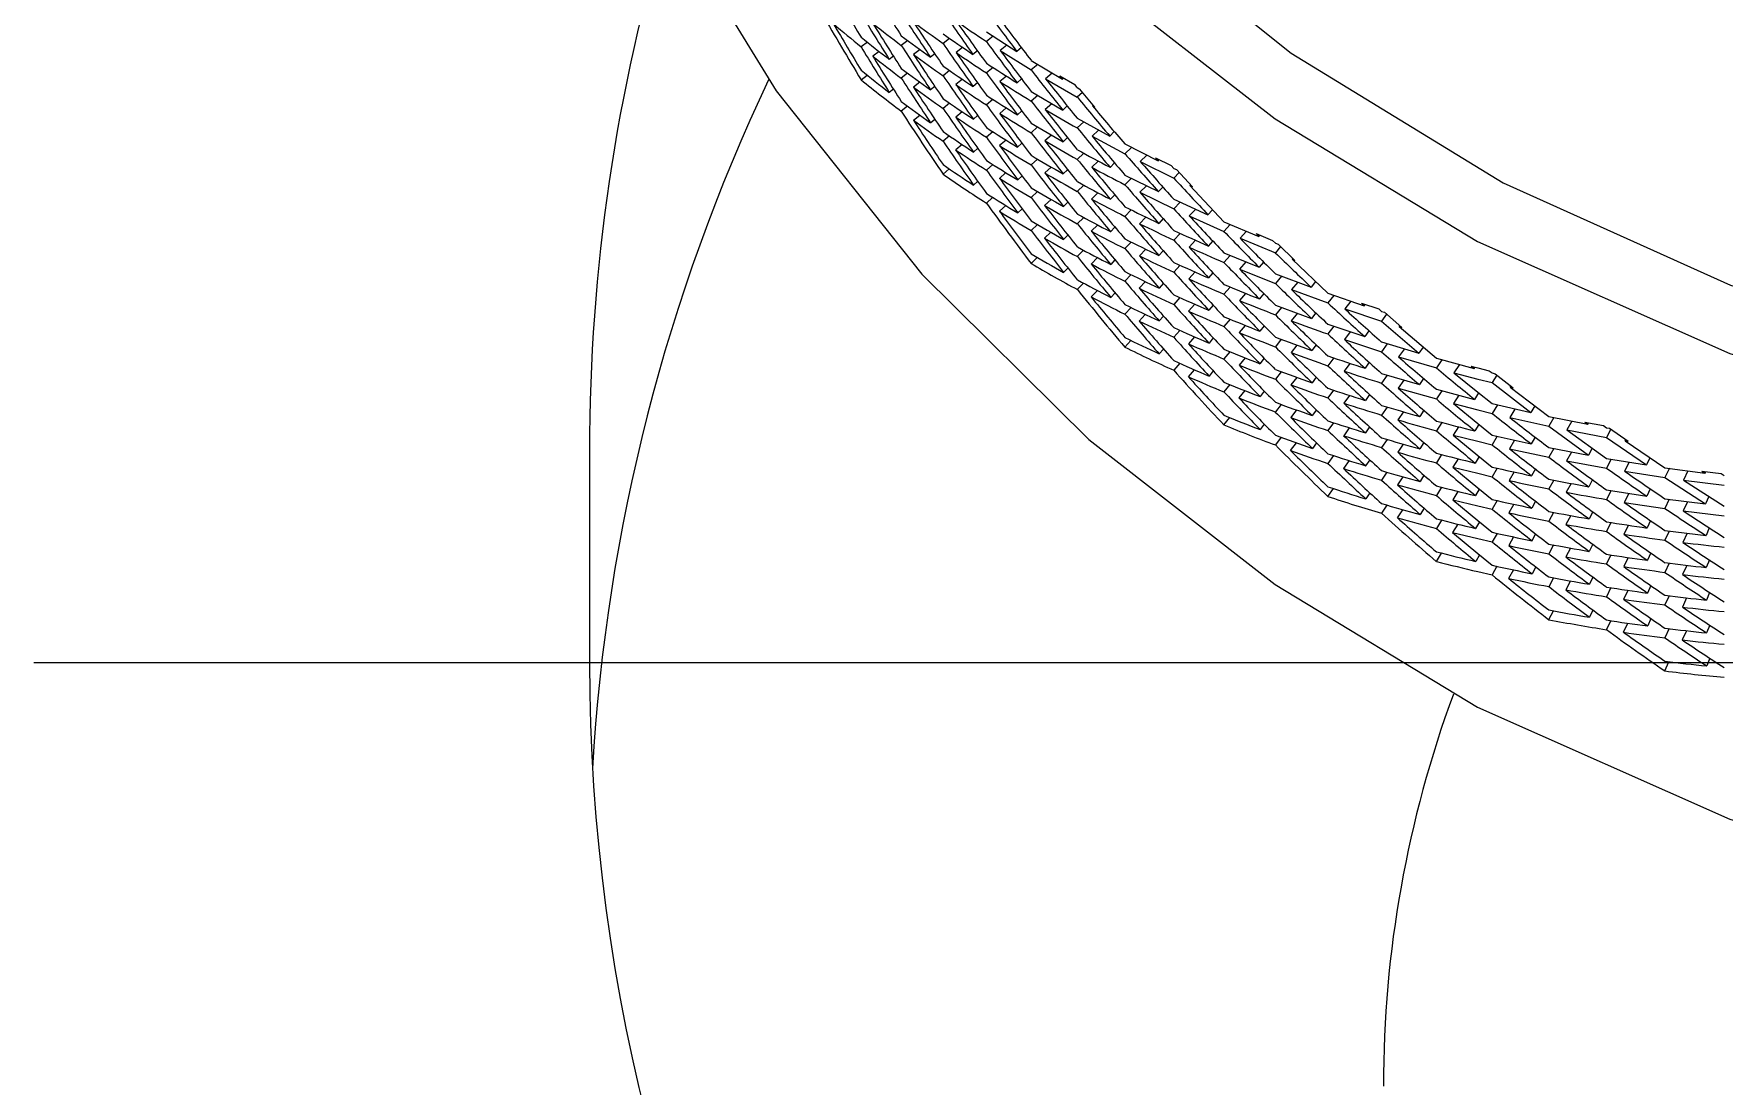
# Model space of a CAD drawing. Extents: x 0 to 420, y 0 to 297.
# Drawn here: x 359.553 to 360.44, y 255.875 to 256.427 of the extents above; entities that cross this region are included whole.
import ezdxf

# ---------------------------------------------------------------- set-up
doc = ezdxf.new("R2010")
doc.units = 0
doc.linetypes.add('DASHDOT', pattern=[18.5, 12, -3, 0.5, -3])
doc.layers.get('0').update_dxf_attribs({"linetype": 'CONTINUOUS'})

msp = doc.modelspace()

# ---------------------------------------------------------------- linework, layer by layer
at = {"color": 7}
for p, q in [((360.052643, 256.428558), (360.068634, 256.418243)), ((359.990173, 256.423096), (359.986877, 256.420685)), ((360.011353, 256.42395), (360.007996, 256.421417)), ((360.033356, 256.425079), (360.029907, 256.422394)), ((360.040192, 256.42038), (360.036713, 256.417664)), ((360.056152, 256.426239), (360.052643, 256.423462)), ((360.063416, 256.421539), (360.059906, 256.418732)), ((360.071014, 256.420227), (360.068634, 256.418243)), ((359.996307, 256.418243), (359.992981, 256.415771)), ((360.003845, 256.415771), (360.001678, 256.414093)), ((360.017822, 256.419189), (360.014404, 256.416626)), ((360.025513, 256.417053), (360.023285, 256.415253)), ((360.047913, 256.41861), (360.045624, 256.416718)), ((360.059906, 256.418732), (360.076141, 256.408508)), ((360.076141, 256.413574), (360.09256, 256.403778)), ((360.079651, 256.411438), (360.076141, 256.408508)), ((359.986877, 256.403351), (359.990112, 256.405823)), ((360.011322, 256.406799), (360.007996, 256.404205)), ((360.017731, 256.4021), (360.014374, 256.399475)), ((360.033325, 256.408203), (360.029907, 256.405487)), ((360.04007, 256.403625), (360.036621, 256.400848)), ((360.048004, 256.401733), (360.045746, 256.399811)), ((360.056122, 256.409821), (360.052643, 256.406982)), ((360.063232, 256.405273), (360.059753, 256.402405)), ((360.071136, 256.403809), (360.068817, 256.401794)), ((360.08725, 256.406891), (360.08371, 256.4039)), ((360.08371, 256.4039), (360.100372, 256.394165)), ((360.091248, 256.405365), (360.099091, 256.400818)), ((360.09256, 256.403778), (360.091248, 256.405365)), ((360.09256, 256.403778), (360.093109, 256.404266)), ((360.003845, 256.398468), (360.001709, 256.396759)), ((360.025574, 256.399872), (360.023346, 256.398071)), ((360.056061, 256.393097), (360.052643, 256.390198)), ((360.076141, 256.397308), (360.092743, 256.387512)), ((360.07962, 256.395203), (360.076141, 256.392212)), ((360.100372, 256.399261), (360.099091, 256.400818)), ((360.100372, 256.399261), (360.101654, 256.398529)), ((360.10318, 256.396667), (360.100372, 256.394165)), ((360.109619, 256.388977), (360.101654, 256.398529)), ((360.011292, 256.389526), (360.007996, 256.386902)), ((360.014343, 256.382202), (360.01767, 256.384857)), ((360.033295, 256.391144), (360.029907, 256.388367)), ((360.039948, 256.386597), (360.03656, 256.38382)), ((360.048065, 256.384644), (360.045807, 256.382721)), ((360.06308, 256.388641), (360.059631, 256.385742)), ((360.071259, 256.387085), (360.068939, 256.38501)), ((360.087036, 256.390808), (360.083557, 256.387787)), ((360.095093, 256.389648), (360.092743, 256.387512)), ((360.108307, 256.389709), (360.108704, 256.390076)), ((360.108307, 256.389709), (360.109619, 256.388977)), ((360.025574, 256.382599), (360.023407, 256.380768)), ((360.05603, 256.376099), (360.052643, 256.373199)), ((360.079559, 256.378632), (360.076141, 256.37558)), ((360.100372, 256.383148), (360.117401, 256.373871)), ((360.103821, 256.381226), (360.100372, 256.378082)), ((360.111572, 256.376984), (360.108093, 256.37381)), ((360.119751, 256.37616), (360.117401, 256.373871)), ((360.033234, 256.373901), (360.029907, 256.371124)), ((360.039886, 256.369415), (360.03653, 256.366608)), ((360.048096, 256.367432), (360.045868, 256.365448)), ((360.062958, 256.371765), (360.05954, 256.368805)), ((360.07132, 256.370087), (360.069061, 256.368011)), ((360.086853, 256.374359), (360.083405, 256.371277)), ((360.095215, 256.373077), (360.092896, 256.37088)), ((360.108093, 256.37381), (360.125336, 256.364594)), ((360.125336, 256.36969), (360.142731, 256.360901)), ((360.128784, 256.36792), (360.125336, 256.364594)), ((360.056, 256.358948), (360.052643, 256.355988)), ((360.079529, 256.361755), (360.076141, 256.358673)), ((360.086731, 256.357574), (360.083313, 256.354462)), ((360.10379, 256.364807), (360.100372, 256.361603)), ((360.111389, 256.360718), (360.107941, 256.357483)), ((360.119904, 256.359741), (360.117554, 256.357422)), ((360.136841, 256.363831), (360.133362, 256.360474)), ((360.133362, 256.360474), (360.151001, 256.351807)), ((360.141357, 256.362427), (360.149658, 256.358368)), ((360.142731, 256.360901), (360.141357, 256.362427)), ((360.142731, 256.360901), (360.14328, 256.361481)), ((360.151001, 256.356873), (360.149658, 256.358368)), ((360.029907, 256.35379), (360.033203, 256.356628)), ((360.048096, 256.350128), (360.045898, 256.348145)), ((360.062866, 256.354645), (360.059479, 256.351654)), ((360.071381, 256.352936), (360.069122, 256.35083)), ((360.095306, 256.356201), (360.093018, 256.354004)), ((360.125336, 256.353394), (360.142914, 256.344666)), ((360.128723, 256.351685), (360.125336, 256.348328)), ((360.151001, 256.356873), (360.152374, 256.356232)), ((360.153809, 256.354675), (360.151001, 256.351807)), ((360.160767, 256.347198), (360.152374, 256.356232)), ((360.159363, 256.347839), (360.15976, 256.348267)), ((360.055939, 256.341675), (360.052643, 256.338684)), ((360.079498, 256.344666), (360.076141, 256.341553)), ((360.086609, 256.340576), (360.083221, 256.337402)), ((360.10376, 256.348083), (360.100372, 256.344818)), ((360.111206, 256.344086), (360.107819, 256.34079)), ((360.120026, 256.343018), (360.117706, 256.340668)), ((360.136597, 256.347748), (360.133179, 256.34436)), ((360.133179, 256.34436), (360.151001, 256.335693)), ((360.145264, 256.347107), (360.142914, 256.344666)), ((360.151001, 256.34079), (360.168945, 256.332581)), ((360.177338, 256.328888), (360.159363, 256.347839)), ((360.159363, 256.347839), (360.160767, 256.347198)), ((360.059448, 256.334381), (360.062775, 256.337402)), ((360.071381, 256.335663), (360.069153, 256.333527)), ((360.095367, 256.339142), (360.093109, 256.336884)), ((360.103729, 256.331085), (360.100372, 256.327789)), ((360.128693, 256.335083), (360.125336, 256.331665)), ((360.136414, 256.331268), (360.133057, 256.32782)), ((360.145416, 256.330536), (360.143097, 256.328033)), ((360.154358, 256.339233), (360.151001, 256.335693)), ((360.162537, 256.335449), (360.159149, 256.331909)), ((360.159149, 256.331909), (360.177338, 256.323792)), ((360.171295, 256.335175), (360.168945, 256.332581)), ((360.079437, 256.327454), (360.076141, 256.32428)), ((360.086517, 256.323395), (360.083191, 256.32019)), ((360.095398, 256.321899), (360.09317, 256.319641)), ((360.111084, 256.327179), (360.107727, 256.323853)), ((360.120087, 256.32605), (360.117828, 256.323669)), ((360.154327, 256.322784), (360.151001, 256.319244)), ((360.177338, 256.328888), (360.195618, 256.321198)), ((360.180634, 256.327484), (360.177338, 256.323792)), ((360.189117, 256.323883), (360.185791, 256.32019)), ((360.194183, 256.322632), (360.202881, 256.319092)), ((360.194183, 256.322632), (360.195618, 256.321198)), ((360.195618, 256.321198), (360.196136, 256.321838)), ((360.103668, 256.313934), (360.100372, 256.310608)), ((360.128662, 256.318207), (360.125336, 256.314758)), ((360.136261, 256.314484), (360.132935, 256.311005)), ((360.145508, 256.31369), (360.143219, 256.311157)), ((360.162323, 256.319153), (360.158997, 256.315582)), ((360.171448, 256.318787), (360.169128, 256.316132)), ((360.185791, 256.32019), (360.204315, 256.312622)), ((360.202881, 256.319092), (360.204315, 256.317719)), ((360.204315, 256.317719), (360.205719, 256.317139)), ((360.207062, 256.315857), (360.204315, 256.312622)), ((360.205719, 256.317139), (360.214539, 256.308624)), ((360.076141, 256.306976), (360.079376, 256.31015)), ((360.095428, 256.304596), (360.093201, 256.302307)), ((360.110962, 256.310059), (360.107666, 256.306702)), ((360.120148, 256.308899), (360.117889, 256.306488)), ((360.154266, 256.306061), (360.151001, 256.30246)), ((360.177338, 256.312592), (360.195831, 256.304962)), ((360.180603, 256.311218), (360.177338, 256.307526)), ((360.188873, 256.30777), (360.185577, 256.304047)), ((360.185577, 256.304047), (360.204315, 256.296539)), ((360.19812, 256.307739), (360.195831, 256.304962)), ((360.213074, 256.309204), (360.21347, 256.309662)), ((360.213074, 256.309204), (360.231903, 256.291351)), ((360.213074, 256.309204), (360.214539, 256.308624)), ((360.103607, 256.296661), (360.100372, 256.293304)), ((360.128601, 256.301117), (360.125336, 256.297638)), ((360.136139, 256.297455), (360.132874, 256.293976)), ((360.145569, 256.2966), (360.143311, 256.294067)), ((360.16214, 256.302521), (360.158844, 256.298889)), ((360.17157, 256.302063), (360.169281, 256.299408)), ((360.204315, 256.301605), (360.223114, 256.294525)), ((360.207489, 256.300385), (360.204315, 256.296539)), ((360.216064, 256.297119), (360.21286, 256.293243)), ((360.225403, 256.297455), (360.223114, 256.294525)), ((360.107635, 256.289429), (360.110901, 256.292816)), ((360.120178, 256.291626), (360.11795, 256.289185)), ((360.154236, 256.289063), (360.151001, 256.285431)), ((360.180542, 256.294617), (360.177338, 256.290894)), ((360.18869, 256.29129), (360.185425, 256.287537)), ((360.198273, 256.291168), (360.195984, 256.288361)), ((360.21286, 256.293243), (360.231903, 256.286285)), ((360.231903, 256.291351), (360.251007, 256.284821)), ((360.235016, 256.290253), (360.231903, 256.286285)), ((360.243866, 256.287201), (360.240723, 256.283203)), ((360.249481, 256.286163), (360.258606, 256.283173)), ((360.249481, 256.286163), (360.251007, 256.284821)), ((360.128571, 256.283905), (360.125336, 256.280396)), ((360.136047, 256.280273), (360.132813, 256.276733)), ((360.145599, 256.279388), (360.143372, 256.276825)), ((360.162018, 256.285614), (360.158752, 256.281952)), ((360.171661, 256.285065), (360.169403, 256.28241)), ((360.180511, 256.27774), (360.177338, 256.273987)), ((360.204315, 256.285126), (360.223328, 256.278107)), ((360.207458, 256.283936), (360.204315, 256.28006)), ((360.215851, 256.280823), (360.212677, 256.276886)), ((360.225555, 256.281036), (360.223328, 256.278107)), ((360.240723, 256.283203), (360.260071, 256.276794)), ((360.251007, 256.284821), (360.251495, 256.285492)), ((360.258606, 256.283173), (360.260071, 256.28186)), ((360.260071, 256.28186), (360.261566, 256.281403)), ((360.262726, 256.280365), (360.260071, 256.276794)), ((360.261566, 256.281403), (360.270721, 256.273438)), ((360.154175, 256.271881), (360.151001, 256.26825)), ((360.161896, 256.268494), (360.158691, 256.264801)), ((360.188507, 256.274506), (360.185333, 256.270691)), ((360.198364, 256.274323), (360.196136, 256.271484)), ((360.231903, 256.275085), (360.251221, 256.268585)), ((360.234985, 256.274017), (360.231903, 256.269989)), ((360.243622, 256.271088), (360.24054, 256.267029)), ((360.253448, 256.271667), (360.251221, 256.268585)), ((360.260071, 256.276794), (360.279663, 256.259857)), ((360.269226, 256.273895), (360.269592, 256.274414)), ((360.269226, 256.273895), (360.288818, 256.257263)), ((360.269226, 256.273895), (360.270721, 256.273438)), ((360.125336, 256.263062), (360.12851, 256.266602)), ((360.145599, 256.262085), (360.143402, 256.259491)), ((360.171722, 256.267914), (360.169495, 256.265228)), ((360.18045, 256.260651), (360.177338, 256.256866)), ((360.207428, 256.267181), (360.204315, 256.263275)), ((360.215668, 256.26416), (360.212524, 256.260223)), ((360.225708, 256.264313), (360.22348, 256.261353)), ((360.24054, 256.267029), (360.260071, 256.260681)), ((360.260071, 256.265778), (360.279663, 256.259857)), ((360.263062, 256.264832), (360.260071, 256.260681)), ((360.272003, 256.262115), (360.268982, 256.257935)), ((360.28186, 256.263092), (360.279663, 256.259857)), ((360.154144, 256.254608), (360.151001, 256.250946)), ((360.158661, 256.247528), (360.161804, 256.251221)), ((360.171722, 256.250671), (360.169525, 256.247925)), ((360.188385, 256.257477), (360.185242, 256.253632)), ((360.198456, 256.257233), (360.196228, 256.254395)), ((360.234924, 256.257416), (360.231903, 256.253357)), ((360.243439, 256.254578), (360.240356, 256.250488)), ((360.253601, 256.255127), (360.251404, 256.252014)), ((360.268982, 256.257935), (360.288818, 256.252167)), ((360.288818, 256.257263), (360.308655, 256.251892)), ((360.291687, 256.256439), (360.288818, 256.252167)), ((360.300903, 256.253937), (360.298004, 256.249634)), ((360.307098, 256.253143), (360.310516, 256.252258)), ((360.307098, 256.253143), (360.308655, 256.251892)), ((360.308655, 256.251892), (360.309113, 256.252625)), ((360.310516, 256.252258), (360.316528, 256.250732)), ((360.316528, 256.250732), (360.318085, 256.249512)), ((360.18042, 256.243408), (360.177338, 256.239594)), ((360.207367, 256.250183), (360.204315, 256.246246)), ((360.215515, 256.247223), (360.212433, 256.243256)), ((360.225769, 256.247345), (360.223602, 256.244385)), ((360.260071, 256.249298), (360.279877, 256.243439)), ((360.263031, 256.248413), (360.260071, 256.244232)), ((360.271759, 256.245789), (360.268799, 256.241577)), ((360.282043, 256.246704), (360.279877, 256.243439)), ((360.298004, 256.249634), (360.310516, 256.239441)), ((360.298004, 256.249634), (360.310516, 256.246338)), ((360.310516, 256.246338), (360.318085, 256.244446)), ((360.318085, 256.249512), (360.319611, 256.249146)), ((360.320587, 256.248383), (360.318085, 256.244446)), ((360.318085, 256.244446), (360.338409, 256.228729)), ((360.319611, 256.249146), (360.329132, 256.24176)), ((360.327545, 256.242126), (360.327911, 256.242676)), ((360.327545, 256.242126), (360.347839, 256.226685)), ((360.327545, 256.242126), (360.329132, 256.24176)), ((360.188293, 256.240265), (360.185181, 256.23642)), ((360.198486, 256.240021), (360.196289, 256.237152)), ((360.207336, 256.233032), (360.204315, 256.229065)), ((360.234894, 256.240509), (360.231903, 256.23645)), ((360.243256, 256.237762), (360.240234, 256.233673)), ((360.253693, 256.238281), (360.251556, 256.235138)), ((360.268799, 256.241577), (360.288818, 256.23587)), ((360.288818, 256.240967), (360.308899, 256.235687)), ((360.291656, 256.240173), (360.288818, 256.23587)), ((360.300659, 256.237793), (360.297791, 256.233459)), ((360.297791, 256.233459), (360.310516, 256.223022)), ((360.297791, 256.233459), (360.310516, 256.230194)), ((360.311005, 256.239075), (360.308899, 256.235687)), ((360.310516, 256.239441), (360.318085, 256.233429)), ((360.318085, 256.233429), (360.338409, 256.228729)), ((360.177338, 256.22226), (360.180359, 256.226105)), ((360.215424, 256.230103), (360.212372, 256.226105)), ((360.22583, 256.230194), (360.223694, 256.227203)), ((360.26297, 256.231659), (360.260071, 256.227448)), ((360.271576, 256.229126), (360.268646, 256.224884)), ((360.282166, 256.22998), (360.28006, 256.226715)), ((360.310516, 256.230194), (360.318085, 256.228333)), ((360.320831, 256.232758), (360.318085, 256.228333)), ((360.330078, 256.230591), (360.327332, 256.226166)), ((360.327332, 256.226166), (360.347839, 256.221619)), ((360.340454, 256.232269), (360.338409, 256.228729)), ((360.347839, 256.226685), (360.368378, 256.222595)), ((360.350464, 256.226135), (360.347839, 256.221619)), ((360.359985, 256.224213), (360.357361, 256.219666)), ((360.198486, 256.222717), (360.19632, 256.219849)), ((360.207275, 256.215759), (360.204315, 256.211761)), ((360.234833, 256.223419), (360.231903, 256.21933)), ((360.243134, 256.220734), (360.240173, 256.216614)), ((360.253784, 256.221191), (360.251648, 256.218048)), ((360.291626, 256.223572), (360.288818, 256.219238)), ((360.300446, 256.221283), (360.297638, 256.216919)), ((360.297638, 256.216919), (360.310516, 256.213684)), ((360.297638, 256.216919), (360.310516, 256.206299)), ((360.311157, 256.222534), (360.309082, 256.219116)), ((360.310516, 256.223022), (360.318085, 256.216949)), ((360.318085, 256.216949), (360.338623, 256.212341)), ((360.32077, 256.216309), (360.318085, 256.211853)), ((360.340607, 256.215881), (360.338623, 256.212341)), ((360.347839, 256.221619), (360.368622, 256.20639)), ((360.357361, 256.219666), (360.378082, 256.204681)), ((360.357361, 256.219666), (360.378082, 256.215698)), ((360.36676, 256.223724), (360.376495, 256.221893)), ((360.36676, 256.223724), (360.368378, 256.222595)), ((360.368378, 256.222595), (360.368774, 256.223358)), ((360.376495, 256.221893), (360.378082, 256.220795)), ((360.378082, 256.220795), (360.379669, 256.22049)), ((360.380402, 256.220001), (360.378082, 256.215698)), ((360.378082, 256.215698), (360.399048, 256.201263)), ((360.379669, 256.22049), (360.389496, 256.213715)), ((359.84436, 256.208618), (359.84436, 256.097504)), ((360.212341, 256.208832), (360.215332, 256.21283)), ((360.225861, 256.212952), (360.223724, 256.2099)), ((360.262939, 256.214661), (360.260071, 256.210419)), ((360.271423, 256.212189), (360.268555, 256.207916)), ((360.282257, 256.213013), (360.280182, 256.209747)), ((360.291565, 256.206696), (360.288818, 256.202332)), ((360.310516, 256.213684), (360.318085, 256.211853)), ((360.310516, 256.206299), (360.318085, 256.200165)), ((360.329834, 256.214264), (360.327118, 256.209778)), ((360.327118, 256.209778), (360.347839, 256.205322)), ((360.347839, 256.210419), (360.368622, 256.20639)), ((360.350433, 256.209869), (360.347839, 256.205322)), ((360.359741, 256.208038), (360.357147, 256.203461)), ((360.370544, 256.210083), (360.368622, 256.20639)), ((360.387878, 256.213989), (360.388184, 256.2146)), ((360.387878, 256.213989), (360.408783, 256.199829)), ((360.387878, 256.213989), (360.389496, 256.213715)), ((360.234802, 256.206207), (360.231903, 256.202057)), ((360.243042, 256.203522), (360.240112, 256.199371)), ((360.253815, 256.203979), (360.251709, 256.200806)), ((360.262878, 256.197479), (360.260071, 256.193207)), ((360.300293, 256.204468), (360.297485, 256.200073)), ((360.297485, 256.200073), (360.310516, 256.196869)), ((360.297485, 256.200073), (360.310516, 256.189301)), ((360.311279, 256.205688), (360.309235, 256.202271)), ((360.32074, 256.199554), (360.318085, 256.195099)), ((360.329651, 256.197571), (360.326965, 256.193085)), ((360.340759, 256.199188), (360.338776, 256.195618)), ((360.357147, 256.203461), (360.378082, 256.199615)), ((360.378082, 256.204681), (360.399048, 256.201263)), ((360.380554, 256.204285), (360.378082, 256.199615)), ((360.390076, 256.202667), (360.387634, 256.197998)), ((360.387634, 256.197998), (360.408783, 256.194733)), ((360.400909, 256.205078), (360.399048, 256.201263)), ((360.408783, 256.199829), (360.429871, 256.196991)), ((360.411102, 256.199493), (360.408783, 256.194733)), ((360.420868, 256.198151), (360.418549, 256.193359)), ((360.428223, 256.198029), (360.438232, 256.196808)), ((360.428223, 256.198029), (360.429871, 256.196991)), ((360.429871, 256.196991), (360.430237, 256.197784)), ((360.231903, 256.184753), (360.234741, 256.188873)), ((360.271301, 256.195038), (360.268494, 256.190765)), ((360.282318, 256.195892), (360.280273, 256.192566)), ((360.291534, 256.189606), (360.288818, 256.185211)), ((360.31134, 256.188629), (360.309326, 256.185181)), ((360.310516, 256.196869), (360.318085, 256.195099)), ((360.310516, 256.189301), (360.318085, 256.183136)), ((360.350403, 256.193268), (360.347839, 256.18869)), ((360.359528, 256.191528), (360.356964, 256.18692)), ((360.370728, 256.193542), (360.368805, 256.189819)), ((360.401093, 256.188721), (360.399261, 256.184875)), ((360.408783, 256.194733), (360.430145, 256.180786)), ((360.418549, 256.193359), (360.43988, 256.179688)), ((360.418549, 256.193359), (360.43988, 256.190704)), ((360.438232, 256.196808), (360.43988, 256.195801)), ((360.253815, 256.186676), (360.25174, 256.183502)), ((360.262848, 256.180176), (360.260071, 256.175903)), ((360.30014, 256.187408), (360.297394, 256.183014)), ((360.297394, 256.183014), (360.310516, 256.172119)), ((360.297394, 256.183014), (360.310516, 256.17981)), ((360.310516, 256.17981), (360.318085, 256.17807)), ((360.320709, 256.182556), (360.318085, 256.17807)), ((360.329498, 256.180634), (360.326874, 256.176117)), ((360.340851, 256.18222), (360.338898, 256.17865)), ((360.378082, 256.188232), (360.399261, 256.184875)), ((360.380524, 256.187805), (360.378082, 256.183136)), ((360.389862, 256.18631), (360.387421, 256.18161)), ((360.387421, 256.18161), (360.408783, 256.178436)), ((360.408783, 256.183533), (360.430145, 256.180786)), ((360.411041, 256.183228), (360.408783, 256.178436)), ((360.420624, 256.181946), (360.418335, 256.177185)), ((360.431885, 256.184784), (360.430145, 256.180786)), ((360.268433, 256.173492), (360.27124, 256.177795)), ((360.282349, 256.178619), (360.280304, 256.175293)), ((360.291504, 256.172363), (360.288818, 256.167969)), ((360.311371, 256.171417), (360.309418, 256.167938)), ((360.310516, 256.172119), (360.318085, 256.165955)), ((360.350342, 256.176392), (360.347839, 256.171783)), ((360.359344, 256.174683), (360.356842, 256.170074)), ((360.37085, 256.176697), (360.368958, 256.172974)), ((360.380463, 256.171051), (360.378082, 256.166351)), ((360.401245, 256.172028), (360.399445, 256.168182)), ((360.418335, 256.177185), (360.43988, 256.174622)), ((360.300049, 256.170197), (360.297363, 256.165771)), ((360.297363, 256.165771), (360.310516, 256.154816)), ((360.297363, 256.165771), (360.310516, 256.162598)), ((360.310516, 256.162598), (360.318085, 256.160858)), ((360.320648, 256.165375), (360.318085, 256.160858)), ((360.329376, 256.163483), (360.326813, 256.158936)), ((360.340912, 256.16507), (360.338989, 256.161499)), ((360.389648, 256.169617), (360.387268, 256.164886)), ((360.408783, 256.166901), (360.430328, 256.164246)), ((360.411011, 256.166595), (360.408783, 256.161804)), ((360.42041, 256.165405), (360.418152, 256.160614)), ((360.432037, 256.168243), (360.430328, 256.164246)), ((360.288818, 256.150635), (360.291443, 256.155029)), ((360.311401, 256.154114), (360.309448, 256.150635)), ((360.310516, 256.154816), (360.318085, 256.148651)), ((360.350311, 256.159271), (360.347839, 256.154663)), ((360.359222, 256.157623), (360.35675, 256.152985)), ((360.370911, 256.159637), (360.36908, 256.155914)), ((360.380432, 256.154053), (360.378082, 256.149323)), ((360.401337, 256.15509), (360.399567, 256.151215)), ((360.310516, 256.145294), (360.318085, 256.143555)), ((360.320618, 256.148102), (360.318085, 256.143555)), ((360.329315, 256.14621), (360.326752, 256.141663)), ((360.340942, 256.147827), (360.33905, 256.144196)), ((360.389496, 256.152649), (360.387177, 256.147919)), ((360.41098, 256.149689), (360.408783, 256.144897)), ((360.420227, 256.14856), (360.41803, 256.143738)), ((360.432159, 256.151398), (360.430481, 256.1474)), ((360.350281, 256.142029), (360.347839, 256.13739)), ((360.359131, 256.140411), (360.356689, 256.135773)), ((360.370972, 256.142426), (360.369141, 256.138672)), ((360.380402, 256.136871), (360.378082, 256.132141)), ((360.389404, 256.135498), (360.387085, 256.130768)), ((360.401398, 256.137939), (360.399658, 256.134064)), ((360.41095, 256.132599), (360.408783, 256.127777)), ((360.420105, 256.1315), (360.417938, 256.126678)), ((360.432251, 256.134338), (360.430603, 256.130341)), ((360.347839, 256.120087), (360.35022, 256.124695)), ((360.370972, 256.125122), (360.369171, 256.121368)), ((360.380341, 256.119568), (360.378082, 256.114838)), ((360.387054, 256.113464), (360.389313, 256.118225)), ((360.401428, 256.120667), (360.399719, 256.116791)), ((360.410919, 256.115356), (360.408783, 256.110535)), ((360.420013, 256.114288), (360.417877, 256.109436)), ((360.432312, 256.117126), (360.430664, 256.113129)), ((360.432312, 256.099854), (360.430725, 256.095825)), ((360.408783, 256.093201), (360.410889, 256.098022))]:
    msp.add_line(p, q, dxfattribs=at)
at = {"color": 7, "linetype": 'DASHDOT'}
msp.add_line((362.080475, 256.097504), (359.552704, 256.097504), dxfattribs=at)
at = {"color": 7}
for points in [[(359.761047, 257.213379), (359.768494, 257.092346), (359.790771, 256.973053), (359.827576, 256.857117), (359.878357, 256.746246), (359.942322, 256.641968), (360.018738, 256.545776), (360.106445, 256.459015), (360.204163, 256.382904), (360.310486, 256.318573)], [(360.310486, 256.318573), (360.44281, 256.259827), (360.582214, 256.219208), (360.726074, 256.19751), (360.871643, 256.19516), (361.016174, 256.212158), (361.156921, 256.248199), (361.291199, 256.302643), (361.416443, 256.37439), (361.530212, 256.462128), (361.630493, 256.564117), (361.715271, 256.678497), (361.782898, 256.803009), (361.832153, 256.935394), (361.862122, 257.073029), (361.872131, 257.213318)], [(359.789856, 257.175934), (359.804199, 257.049469), (359.835144, 256.925812), (359.882263, 256.807007), (359.944641, 256.694977), (360.021423, 256.591583), (360.111145, 256.498566), (360.212585, 256.417328), (360.323853, 256.349335), (360.443237, 256.295624), (360.568787, 256.257111), (360.698303, 256.234406), (360.829895, 256.227875), (360.961182, 256.237671), (361.090149, 256.26358), (361.214539, 256.305237), (361.332458, 256.361908), (361.441895, 256.432678), (361.541077, 256.516388)], [(359.761047, 256.968933), (359.768494, 256.8479), (359.790771, 256.728607), (359.827576, 256.612671), (359.878357, 256.501801), (359.942322, 256.397522), (360.018738, 256.301331), (360.106445, 256.214569), (360.204163, 256.138458), (360.310486, 256.074127)], [(360.310486, 256.074127), (360.44281, 256.015381), (360.582214, 255.974762), (360.726074, 255.953064), (360.871643, 255.950714), (361.016174, 255.967712), (361.156921, 256.003754), (361.291199, 256.058197), (361.416443, 256.129944), (361.530212, 256.217682), (361.630493, 256.319672), (361.715271, 256.434052), (361.782898, 256.558563), (361.832153, 256.690948), (361.862122, 256.828583), (361.872131, 256.968872)]]:
    msp.add_lwpolyline(points, dxfattribs=at)
for centre, radius, start, end in [((360.816589, 256.208618), 0.972222, 163.266588, 179.999995), ((361.303986, 257.225861), 1.541089, 210.230836, 211.277685), ((361.31012, 257.267242), 1.549959, 211.819592, 212.849421), ((361.295715, 257.198029), 1.531202, 209.769224, 211.264038), ((361.305939, 257.240479), 1.54402, 211.316781, 212.35889), ((361.310272, 257.281921), 1.551591, 212.931151, 213.95639), ((361.310211, 257.322937), 1.555778, 214.621131, 215.626043), ((361.305725, 257.36322), 1.556711, 216.394617, 217.375378), ((361.294189, 257.202209), 1.529432, 210.207436, 211.264585), ((360.427032, 256.963867), 0.699136, 229.442532, 230.980718), ((361.303467, 257.244019), 1.541104, 211.753012, 212.794889), ((360.448395, 257.00589), 0.73183, 231.521601, 233.003042), ((361.308289, 257.285675), 1.549215, 213.370209, 214.39359), ((360.472504, 257.051208), 0.768945, 233.442701, 234.860771), ((361.308716, 257.326965), 1.553958, 215.067498, 216.068817), ((360.499146, 257.099426), 0.810099, 235.204657, 236.554235), ((361.304749, 257.367554), 1.555472, 216.853264, 217.828479), ((361.297424, 257.216797), 1.533417, 211.277685, 212.329794), ((360.436249, 256.980316), 0.713768, 230.980787, 232.495326), ((360.458099, 257.023895), 0.74799, 233.003014, 234.456793), ((361.30484, 257.258759), 1.543692, 212.84938, 213.886435), ((361.307861, 257.300476), 1.550549, 214.493092, 215.511801), ((360.482544, 257.070587), 0.786414, 234.860703, 236.247737), ((361.306458, 257.341675), 1.554094, 216.216882, 217.213707), ((360.440094, 256.980194), 0.720049, 231.614095, 233.121395), ((361.294617, 257.220154), 1.530117, 211.714653, 212.767595), ((360.462219, 257.024475), 0.755011, 233.621064, 235.069228), ((361.30246, 257.262238), 1.54082, 213.28613, 214.322488), ((360.471924, 257.043457), 0.771943, 235.069201, 236.488692), ((361.305969, 257.30423), 1.548207, 214.933995, 215.950341), ((360.486938, 257.07193), 0.794201, 235.468303, 236.851539), ((360.496826, 257.092194), 0.812314, 236.851471, 238.202933), ((361.305023, 257.345703), 1.5523, 216.666513, 217.659186), ((360.816589, 255.986389), 0.972222, 154.604132, 176.724369), ((360.429504, 256.955231), 0.703502, 231.009897, 232.548288), ((360.431366, 256.952484), 0.706488, 231.012793, 233.183659), ((361.29715, 257.234863), 1.533598, 212.794848, 213.842776), ((360.449402, 256.99765), 0.735544, 233.121395, 234.603696), ((361.303253, 257.27713), 1.543084, 214.393549, 215.42499), ((361.304932, 257.319122), 1.549256, 216.068776, 217.080382), ((361.30307, 257.322815), 1.546938, 216.511932, 217.520669), ((360.50119, 257.094025), 0.820476, 237.451298, 238.799659), ((361.302155, 257.360474), 1.552202, 217.828438, 218.816561), ((361.300751, 257.364441), 1.550427, 218.281826, 219.265236), ((360.453308, 256.997986), 0.742205, 233.743762, 235.21937), ((361.294373, 257.238098), 1.530244, 213.231447, 214.279799), ((360.462616, 257.016449), 0.758522, 235.219342, 236.668763), ((361.300903, 257.280579), 1.540246, 214.831228, 215.861493), ((360.476044, 257.044495), 0.779342, 235.677798, 237.092303), ((360.485626, 257.064392), 0.796983, 237.092249, 238.477247), ((361.297241, 257.379272), 1.55012, 219.456755, 220.435548), ((360.441986, 256.971741), 0.724204, 233.180763, 234.68876), ((361.285614, 257.209259), 1.519404, 212.766899, 214.264909), ((361.296356, 257.253021), 1.533446, 214.322447, 215.365663), ((361.29364, 257.256195), 1.530132, 214.759087, 215.802262), ((360.466522, 257.017242), 0.765556, 235.831286, 237.274574), ((361.301117, 257.295624), 1.542203, 215.9503, 216.975579), ((360.489746, 257.065918), 0.80475, 237.692007, 239.072662), ((361.298859, 257.299011), 1.53939, 216.389317, 217.412944), ((361.301422, 257.337799), 1.547717, 217.659145, 218.663087), ((361.299591, 257.341461), 1.545416, 218.105019, 219.105574), ((360.515137, 257.117371), 0.847683, 239.392328, 240.705924), ((361.295898, 257.383209), 1.548353, 219.914418, 220.887898), ((361.283997, 257.213257), 1.517454, 213.206025, 214.26551), ((360.445709, 256.971802), 0.730545, 233.809742, 235.309924), ((360.45459, 256.989746), 0.746179, 235.309924, 236.786584), ((360.475739, 257.036682), 0.782639, 237.274546, 238.690663), ((361.298401, 257.314148), 1.541051, 217.520628, 218.539201), ((360.499146, 257.08667), 0.82303, 239.072594, 240.423018), ((361.297302, 257.356506), 1.545942, 219.265195, 220.260887), ((361.287262, 257.22818), 1.521659, 214.279799, 215.333861), ((361.284241, 257.23114), 1.517985, 214.717519, 215.772605), ((360.458313, 256.990234), 0.752868, 235.927442, 237.396889), ((361.295044, 257.271271), 1.532992, 215.861452, 216.899423), ((361.292389, 257.274384), 1.529707, 216.298544, 217.335995), ((360.479645, 257.037903), 0.790035, 237.8766, 239.287212), ((361.296204, 257.317505), 1.538255, 217.961408, 218.977836), ((360.503204, 257.088623), 0.831153, 239.664143, 241.010906), ((360.512329, 257.110199), 0.849996, 241.010824, 242.326769), ((361.295532, 257.360138), 1.54365, 219.714253, 220.706024), ((360.447876, 256.963379), 0.734936, 235.340155, 236.841225), ((360.467163, 257.009155), 0.769318, 237.396875, 238.841651), ((361.293182, 257.289581), 1.532245, 217.412889, 218.445067), ((360.488739, 257.058258), 0.807821, 239.287171, 240.669779), ((361.295105, 257.332733), 1.539635, 219.105533, 220.116852), ((360.516296, 257.112579), 0.858462, 241.594873, 242.907868), ((361.292969, 257.336029), 1.536847, 219.548511, 220.55718), ((361.292572, 257.375244), 1.54395, 220.887857, 221.874724), ((361.290833, 257.378815), 1.541655, 221.340617, 222.322989), ((360.449646, 256.960938), 0.738112, 235.343051, 237.461147), ((361.286804, 257.246155), 1.521686, 215.802221, 216.851898), ((361.283783, 257.249023), 1.517946, 216.23949, 217.289795), ((360.470856, 257.010101), 0.776365, 238.003519, 239.441656), ((360.492554, 257.059906), 0.815568, 239.879949, 241.257694), ((361.290619, 257.292664), 1.528979, 217.850827, 218.882022), ((360.501434, 257.081146), 0.833987, 241.257639, 242.60667), ((361.291229, 257.351349), 1.537958, 220.705983, 221.709501), ((361.287201, 257.393951), 1.54175, 222.528113, 223.505527), ((360.459869, 256.981964), 0.757046, 237.458265, 238.92905), ((361.285767, 257.264252), 1.521366, 217.335954, 218.38074), ((360.479614, 257.029999), 0.793572, 239.441629, 240.854084), ((361.290741, 257.307983), 1.531209, 218.977781, 220.003634), ((360.505188, 257.083221), 0.842072, 241.841812, 243.186662), ((361.288239, 257.311005), 1.527954, 219.416989, 220.441381), ((361.289124, 257.354584), 1.535169, 221.151612, 222.151961), ((361.274719, 257.219147), 1.506206, 215.77184, 217.273662), ((360.463379, 256.982605), 0.763762, 238.071725, 239.534779), ((361.27301, 257.222961), 1.504076, 216.21206, 217.274332), ((360.483246, 257.031342), 0.800968, 240.037973, 241.444418), ((361.282837, 257.267029), 1.517652, 217.773195, 218.818132), ((360.491821, 257.052155), 0.81887, 241.444377, 242.824307), ((361.287689, 257.326416), 1.529891, 220.557126, 221.576121), ((360.513763, 257.105225), 0.861047, 243.186594, 244.502157), ((361.286682, 257.369934), 1.536036, 222.322948, 223.318093), ((361.284637, 257.373108), 1.533236, 222.771705, 223.763148), ((360.471771, 257.001953), 0.780319, 239.534779, 240.974637), ((361.276245, 257.23819), 1.508446, 217.289795, 218.346275), ((361.28418, 257.282379), 1.520729, 218.881981, 219.921358), ((360.495392, 257.053925), 0.8266, 242.031049, 243.405625), ((361.281342, 257.285126), 1.51703, 219.319605, 220.358668), ((361.285248, 257.329346), 1.526637, 220.998028, 222.015084), ((360.517426, 257.107727), 0.869456, 243.762843, 245.074936), ((360.525635, 257.130432), 0.888907, 245.074868, 246.357175), ((361.281494, 257.388519), 1.533881, 223.957371, 224.943582), ((361.273041, 257.240753), 1.504396, 217.728457, 218.786153), ((360.47525, 257.003021), 0.78738, 240.136928, 241.56967), ((360.48349, 257.023315), 0.804687, 241.569642, 242.978205), ((361.282013, 257.300598), 1.519785, 220.441327, 221.474775), ((360.503693, 257.075562), 0.845127, 243.40557, 244.752934), ((361.284027, 257.344879), 1.52829, 222.151906, 223.163526), ((361.281647, 257.347748), 1.525026, 222.594953, 223.604141), ((360.529175, 257.133301), 0.897622, 245.643939, 246.92352), ((361.27951, 257.391602), 1.531059, 224.409762, 225.391725), ((360.46521, 256.974304), 0.768089, 239.56587, 241.030522), ((360.466888, 256.972137), 0.771455, 239.568725, 241.635349), ((361.275543, 257.256073), 1.508262, 218.818091, 219.870036), ((361.272339, 257.258514), 1.504134, 219.256248, 220.308998), ((360.486908, 257.024811), 0.81208, 242.161082, 243.563156), ((360.507172, 257.077728), 0.853177, 243.983226, 245.325919), ((361.279236, 257.303253), 1.51609, 220.879756, 221.912413), ((360.515137, 257.100159), 0.872254, 245.32585, 246.640764), ((361.279724, 257.363312), 1.526419, 223.763107, 224.766803), ((361.277374, 257.366089), 1.523135, 224.20875, 225.209523), ((361.275635, 257.407043), 1.531503, 225.610195, 226.586898), ((360.47644, 256.994812), 0.791469, 241.632494, 243.067257), ((361.274231, 257.273987), 1.507715, 220.358627, 221.405517), ((360.494904, 257.04599), 0.830074, 243.563115, 244.94015), ((361.279236, 257.318848), 1.518538, 222.015029, 223.042017), ((360.518494, 257.102722), 0.880608, 245.895215, 247.206147), ((361.27652, 257.321411), 1.514838, 222.454661, 223.480406), ((360.526062, 257.125824), 0.900154, 247.206078, 248.488747), ((361.27475, 257.381714), 1.524289, 225.391684, 226.386938), ((361.263062, 257.227631), 1.491554, 218.785333, 220.29165), ((361.261261, 257.231232), 1.489245, 219.226837, 220.292387), ((360.479675, 256.996002), 0.798541, 242.230955, 243.658109), ((360.49823, 257.047882), 0.837784, 244.144487, 245.515702), ((361.271149, 257.276367), 1.5036, 220.796688, 221.843933), ((360.50592, 257.069916), 0.856395, 245.515654, 246.861127), ((361.275818, 257.337097), 1.51699, 223.604087, 224.624107), ((361.273163, 257.3396), 1.513273, 224.045371, 225.063671), ((360.529297, 257.128754), 0.908794, 247.767875, 249.047299), ((361.272461, 257.384399), 1.520975, 225.840427, 226.832212), ((361.269073, 257.400024), 1.52191, 227.038579, 228.024831), ((361.264404, 257.246704), 1.49372, 220.308998, 221.368415), ((360.487396, 257.016663), 0.815921, 243.658096, 245.06256), ((361.272339, 257.291992), 1.506838, 221.912372, 222.953716), ((360.509125, 257.072174), 0.864407, 246.087642, 247.427971), ((361.269318, 257.294281), 1.502723, 222.350761, 223.391996), ((360.516479, 257.09494), 0.88356, 247.427909, 248.741935), ((361.271759, 257.355347), 1.515147, 225.209468, 226.22203), ((361.266815, 257.402618), 1.518552, 227.490929, 228.473178), ((361.261078, 257.248871), 1.489297, 220.748835, 221.809659), ((360.49057, 257.01828), 0.823311, 244.245437, 245.642956), ((360.498016, 257.039795), 0.841369, 245.642921, 247.016882), ((361.269836, 257.309998), 1.505638, 223.480365, 224.515657), ((360.519531, 257.097565), 0.891857, 247.991236, 249.300816), ((361.266876, 257.312225), 1.501512, 223.919505, 224.954237), ((360.539459, 257.155731), 0.93763, 249.602232, 250.85049), ((361.269165, 257.357727), 1.511404, 225.652856, 226.663205), ((361.266998, 257.373505), 1.513022, 226.832157, 227.836741), ((360.482666, 256.985809), 0.806246, 243.692615, 245.709584), ((360.48114, 256.987701), 0.802709, 243.689815, 245.119292), ((361.263428, 257.264404), 1.493267, 221.843892, 222.898637), ((361.260101, 257.266418), 1.488753, 222.283155, 223.338925), ((360.501068, 257.041779), 0.849061, 246.219826, 247.587497), ((360.508179, 257.064117), 0.867728, 247.587456, 248.930858), ((361.266693, 257.328033), 1.504118, 225.063616, 226.092379), ((360.526489, 257.121002), 0.911471, 249.30074, 250.583532), ((361.263794, 257.330139), 1.499971, 225.503945, 226.53167), ((360.529388, 257.123962), 0.920035, 249.856151, 251.135206), ((361.264465, 257.375793), 1.50924, 227.278141, 228.279993), ((361.261566, 257.391602), 1.510621, 228.473124, 229.469197), ((360.491333, 257.009979), 0.82722, 245.70677, 247.106986), ((361.250732, 257.234497), 1.475398, 221.808771, 223.320361), ((361.261841, 257.282135), 1.492436, 223.391955, 224.44155), ((361.258606, 257.284088), 1.487921, 223.831095, 224.88125), ((360.511108, 257.066467), 0.875705, 248.154607, 249.492409), ((360.517822, 257.089539), 0.894906, 249.492355, 250.805308), ((361.262878, 257.346008), 1.502283, 226.663151, 227.684879), ((360.535828, 257.14798), 0.940025, 251.135131, 252.386996), ((361.259064, 257.393799), 1.506789, 228.922167, 229.915017), ((361.255371, 257.409515), 1.507862, 230.133215, 231.120341), ((361.248901, 257.237885), 1.47291, 222.251777, 223.32118), ((360.494263, 257.011688), 0.834607, 246.290813, 247.683632), ((360.501129, 257.033508), 0.852704, 247.683604, 249.054341), ((361.259644, 257.299896), 1.491259, 224.954183, 225.998136), ((360.520569, 257.092224), 0.90315, 250.050483, 251.358533), ((361.25647, 257.301727), 1.486729, 225.39361, 226.437673), ((361.260071, 257.348022), 1.498103, 227.105105, 228.12533), ((360.538574, 257.151276), 0.948837, 251.68339, 252.93227), ((361.258392, 257.363922), 1.50014, 228.279938, 229.29414), ((361.251892, 257.253571), 1.477431, 223.338925, 224.401853), ((360.503906, 257.035583), 0.860377, 248.256828, 249.62083), ((361.248444, 257.25531), 1.472636, 223.780155, 224.844708), ((360.510437, 257.058197), 0.879075, 249.620796, 250.961986), ((360.526855, 257.115906), 0.922805, 251.358471, 252.641181), ((361.256775, 257.317627), 1.489744, 226.531629, 227.569449), ((360.529449, 257.118927), 0.931298, 251.908329, 253.186852), ((361.253693, 257.319366), 1.485188, 226.971766, 228.009258), ((361.255646, 257.365814), 1.495916, 228.723996, 229.736203), ((361.253204, 257.381744), 1.497697, 229.914963, 230.921159), ((360.4953, 257.003265), 0.83853, 247.71572, 249.111558), ((361.25061, 257.271027), 1.476649, 224.881195, 225.939369), ((360.513062, 257.060608), 0.887017, 250.183904, 251.519056), ((361.247192, 257.272614), 1.471752, 225.321838, 226.381228), ((360.519165, 257.083923), 0.906241, 251.519008, 252.830739), ((361.253235, 257.335327), 1.487893, 228.125276, 229.156498), ((360.535248, 257.143188), 0.951323, 253.186783, 254.439549), ((361.250214, 257.336945), 1.4833, 228.566601, 229.597017), ((360.537628, 257.146484), 0.960044, 253.729135, 254.978451), ((360.542908, 257.171173), 0.980352, 254.978376, 256.201581), ((361.247284, 257.399414), 1.494955, 231.56918, 232.566866), ((361.244629, 257.401062), 1.490602, 232.01888, 233.013587), ((360.496674, 257.001587), 0.842216, 247.718452, 249.687971), ((360.504272, 257.02713), 0.864024, 249.685219, 251.052602), ((361.248718, 257.288483), 1.475475, 226.437632, 227.49056), ((361.245361, 257.289978), 1.470562, 226.878097, 227.931817), ((360.521637, 257.086639), 0.914434, 252.072745, 253.379142), ((360.527252, 257.110565), 0.934104, 253.37908, 254.661551), ((361.249023, 257.352966), 1.48571, 229.736162, 230.760308), ((361.237854, 257.239685), 1.457692, 224.843739, 226.361475), ((361.235992, 257.242859), 1.455029, 225.288521, 226.362363), ((360.506805, 257.029266), 0.871679, 250.255546, 251.615772), ((360.512726, 257.052094), 0.890383, 251.615737, 252.954584), ((361.246155, 257.305939), 1.473941, 228.009203, 229.056435), ((361.242889, 257.307281), 1.469, 228.449956, 229.497515), ((360.529541, 257.113586), 0.942529, 253.924205, 255.202051), ((360.534668, 257.138062), 0.962562, 255.201983, 256.45548), ((361.24411, 257.370453), 1.4832, 231.365244, 232.381877), ((361.241241, 257.371826), 1.478497, 231.810299, 232.82517), ((361.23877, 257.258698), 1.45953, 226.381228, 227.448322), ((360.515076, 257.054565), 0.898291, 252.175594, 253.50798), ((361.23526, 257.259979), 1.454369, 226.824138, 227.893063), ((360.520538, 257.078064), 0.917513, 253.507932, 254.818317), ((361.24295, 257.323303), 1.472051, 229.596963, 230.638048), ((360.541321, 257.166229), 0.991528, 256.988842, 258.213714), ((361.238495, 257.387817), 1.480374, 233.013533, 234.02216), ((361.235657, 257.389038), 1.475597, 233.46117, 234.467557), ((361.232117, 257.404968), 1.47725, 234.681943, 235.682101), ((361.22934, 257.406067), 1.472384, 235.132695, 236.130107), ((360.507446, 257.020477), 0.875176, 251.648037, 253.012115), ((361.237213, 257.275818), 1.458362, 227.931776, 228.994048), ((361.233704, 257.276947), 1.453087, 228.374045, 229.437778), ((360.522736, 257.080841), 0.925657, 254.05807, 255.36269), ((360.527679, 257.10495), 0.945318, 255.362636, 256.644731), ((361.239014, 257.340607), 1.469806, 231.201934, 232.236407), ((360.543182, 257.16983), 1.000409, 257.519077, 258.740731), ((361.235931, 257.341705), 1.464771, 231.644572, 232.678471), ((361.234406, 257.357758), 1.467214, 232.825115, 233.852526), ((360.547211, 257.195129), 1.020994, 258.740799, 259.937326), ((360.508606, 257.019073), 0.879021, 251.650701, 253.575394), ((360.515076, 257.045929), 0.90175, 253.572675, 254.908858), ((361.234955, 257.292908), 1.456788, 229.497474, 230.554473), ((360.534119, 257.132599), 0.973714, 257.180846, 258.434909), ((360.548798, 257.198792), 1.029904, 259.264736, 260.458961), ((361.231384, 257.358734), 1.462115, 233.269392, 234.295778), ((361.229095, 257.374756), 1.464286, 234.467502, 235.487414), ((361.226135, 257.37558), 1.45911, 234.91391, 235.932318), ((361.224548, 257.243042), 1.438398, 227.892011, 229.416851), ((361.222687, 257.245972), 1.435563, 228.338842, 229.417807), ((360.517181, 257.048401), 0.909591, 254.129937, 255.459283), ((360.521942, 257.071869), 0.928564, 255.459256, 256.768336), ((361.232086, 257.309937), 1.454836, 231.079346, 232.130635), ((360.535889, 257.135925), 0.98232, 257.71386, 258.963518), ((361.22876, 257.310822), 1.449488, 231.521737, 232.573587), ((361.228485, 257.326874), 1.45251, 232.678416, 233.723558), ((360.539795, 257.161011), 1.002695, 258.9636, 260.189824), ((360.544647, 257.189789), 1.031879, 260.711985, 261.910984), ((361.223022, 257.391541), 1.461031, 236.130052, 237.142013), ((361.220154, 257.392212), 1.455762, 236.579096, 237.589063), ((361.22522, 257.261932), 1.440015, 229.437737, 230.509681), ((360.528198, 257.098999), 0.956417, 257.309458, 258.591034), ((360.541321, 257.164429), 1.011344, 259.48917, 260.71189), ((361.225281, 257.327637), 1.447108, 233.121532, 234.166797), ((361.224213, 257.343658), 1.449817, 234.295723, 235.334281), ((361.221069, 257.344269), 1.444348, 234.740041, 235.77827), ((360.545929, 257.19339), 1.04067, 261.230977, 262.427216), ((360.517456, 257.039307), 0.912685, 255.49174, 256.825594), ((361.223206, 257.278503), 1.438173, 230.997616, 232.064888), ((361.219818, 257.279297), 1.432723, 231.441947, 232.510763), ((360.529907, 257.102081), 0.964765, 257.847472, 259.123515), ((361.220764, 257.295288), 1.436335, 232.573532, 233.635408), ((360.533691, 257.126892), 0.984827, 259.123604, 260.377941), ((360.538361, 257.155212), 1.013539, 260.902834, 262.130458), ((361.219208, 257.360291), 1.446767, 235.932264, 236.963814), ((361.216156, 257.360718), 1.441218, 236.378275, 237.409033), ((360.549683, 257.222687), 1.070194, 262.940533, 264.110763), ((360.517578, 257.034698), 0.913178, 255.49204, 256.895241), ((360.523499, 257.065613), 0.939693, 257.373949, 258.681288), ((360.535126, 257.130066), 0.993231, 259.653053, 260.902732), ((361.217377, 257.295837), 1.430646, 233.017617, 234.080736), ((361.21756, 257.311829), 1.433909, 234.166742, 235.222935), ((361.214233, 257.312225), 1.428164, 234.611128, 235.668113), ((360.539581, 257.1586), 1.022092, 261.424565, 262.648262), ((360.542175, 257.18399), 1.042572, 262.648351, 263.849658), ((361.213623, 257.328217), 1.431095, 235.778216, 236.828303), ((361.211029, 257.244507), 1.417543, 230.955597, 232.488523), ((360.525116, 257.068481), 0.947795, 257.919182, 259.219855), ((361.209198, 257.247253), 1.414564, 231.404764, 232.489534), ((360.528809, 257.092865), 0.96745, 259.219958, 260.500762), ((361.211548, 257.263428), 1.419112, 232.510694, 233.588047), ((361.207947, 257.263672), 1.413096, 232.957689, 234.037433), ((360.530212, 257.095825), 0.975619, 259.755492, 261.030511), ((360.533325, 257.120636), 0.9956, 261.03062, 262.285312), ((360.543152, 257.187531), 1.051249, 263.163176, 264.36128), ((361.210419, 257.328461), 1.425283, 236.223367, 237.273809), ((361.209167, 257.279388), 1.416641, 234.080682, 235.153499), ((361.205688, 257.279572), 1.410636, 234.527226, 235.601956), ((360.534485, 257.12381), 1.003928, 261.55731, 262.806927), ((361.206299, 257.295532), 1.414094, 235.668058, 236.735672), ((360.537018, 257.148987), 1.024166, 262.80703, 264.035917), ((360.537933, 257.152283), 1.032627, 263.325673, 264.55021), ((361.202972, 257.295563), 1.408033, 236.11448, 237.183568), ((360.525085, 257.058899), 0.950418, 259.252046, 260.557828), ((360.525818, 257.05777), 0.954443, 259.254512, 261.09714), ((360.52951, 257.086243), 0.978126, 261.094694, 262.374802), ((361.197205, 257.243744), 1.39477, 234.036285, 235.578747), ((360.53064, 257.089203), 0.986237, 261.628542, 262.902447), ((361.195404, 257.246246), 1.391607, 234.488198, 235.579853), ((360.533081, 257.114044), 1.006134, 262.902564, 264.157481), ((361.197357, 257.262299), 1.395849, 235.601901, 236.68603), ((360.533997, 257.117157), 1.014388, 263.427218, 264.676664), ((361.193878, 257.262115), 1.389553, 236.051669, 237.13838), ((360.816589, 256.097504), 0.972222, 179.999995, 360), ((360.530823, 257.078064), 0.992411, 262.936735, 264.742507), ((360.530365, 257.079102), 0.988328, 262.934379, 264.213953), ((360.854156, 255.875488), 0.593128, 159.729219, 180.020035)]:
    msp.add_arc(centre, radius, start, end, dxfattribs=at)

doc.saveas('drawing.dxf')
